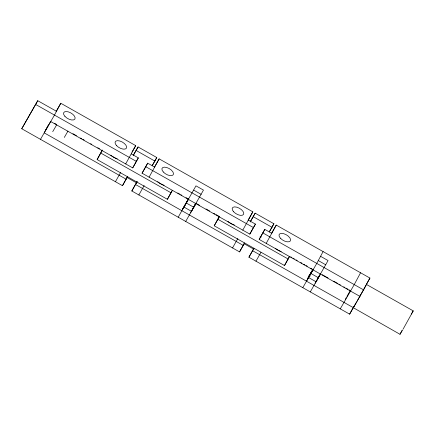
<?xml version="1.0" encoding="UTF-8"?>
<svg xmlns="http://www.w3.org/2000/svg" width="435" height="435" viewBox="0 0 435 435"><rect width="100%" height="100%" fill="white"/><g stroke="black" fill="none" stroke-linecap="round" stroke-linejoin="round"><path stroke-width="0.65" d="M402.299 330.524L399.999 334.303L353.225 307.648M399.999 334.303L401.043 332.258M357.048 301.286L366.411 284.403L413.25 310.889L403.06 329.219M127.765 176.262L122.458 185.691L21.75 128.744L37.747 100.697L56.485 111.289M21.75 128.744L37.747 100.697M48.318 125.177L44.212 132.865L126.183 179.22M56.104 111.49L60.78 103.247L135.725 145.627L125.682 163.93M60.78 103.247L54.462 115.079L40.488 139.336M172.385 190.476L167.399 199.312L97.135 159.58L102.192 150.113M97.135 159.58L102.442 150.151M120.74 172.287L115.433 181.716M133.175 155.697L138.069 146.948L156.801 157.546L152.245 165.713M122.458 185.691L127.401 176.849M50.737 121.544L132.708 167.899L138.33 157.883L131.305 153.908M132.708 167.899L138.33 157.883M244.552 243.073L239.56 251.908L131.827 190.987L137.112 181.558M131.827 190.987L137.134 181.558M248.407 220.126L255.432 224.101L249.81 234.117L142.076 173.195L147.699 163.179L154.724 167.154M142.076 173.195L147.699 163.179M144.159 185.533L138.852 194.962M154.474 167.116L159.145 158.867L252.827 211.845L242.784 230.148M159.145 158.867L149.102 177.17M167.399 199.312L171.82 191.025M188.562 198.92L186.354 203.058L193.847 207.299L196.06 203.156M289.492 256.693L284.501 265.529L214.237 225.798L219.294 216.331M214.237 225.798L219.544 216.369M237.842 238.51L232.535 247.934M248.151 220.088L252.827 211.845M250.277 221.915L255.171 213.172L273.909 223.764L269.347 231.937M239.56 251.908L241.458 248.358M249.81 234.117L255.432 224.101M271.576 233.334L276.247 225.091L369.929 278.063L363.611 289.895L349.637 314.157L248.929 257.205L253.871 248.363M248.929 257.205L253.92 248.369M360.517 295.18L359.886 296.365L259.178 239.419L264.801 229.397L271.826 233.372M259.178 239.419L264.801 229.397M260.946 252.343L255.954 261.179M276.247 225.091L266.204 243.388M284.501 265.529L287.975 259.021M288.606 257.835L289.237 256.655M307.849 278.199L309.116 275.833M306.523 281.2L312.841 269.363M313.162 269.374L310.949 273.517L318.442 277.753L320.339 274.202M323.091 251.577L316.772 263.409L302.798 287.665M319.589 275.29L316.114 281.798L308.622 277.557L312.412 270.461L307.882 278.324M345.325 299.389L346.271 297.616M360.561 272.767L354.242 284.599L340.268 308.855M349.637 314.157L352.796 308.236M353.998 306.501L353.367 307.686L252.653 250.739M401.309 331.758L402.272 330.002M45.838 129.777L50.493 121.686M52.727 131.664L56.724 124.736M64.304 137.444L67.963 131.093M132.001 152.092L135.725 145.627M133.409 155.034L138.069 146.948M152.147 165.632L156.801 157.546M182.635 208.985L187.811 200.002L184.021 207.103L191.514 211.339L195.31 204.243L193.042 208.169M182.711 209.17L188.698 198.773M178.198 217.212L195.967 185.854L203.46 190.09L185.696 221.448M190.535 212.835L195.859 203.591M250.179 221.834L255.171 213.172M241.795 247.771L244.508 243.067M269.58 231.273L273.909 223.764M309.454 275.246L311.487 271.717M307.643 279.053L313.298 269.232M317.642 278.628L319.257 275.823M315.136 283.288L320.459 274.05M310.291 291.907L328.055 260.549L320.562 256.307M346.918 296.447L350.246 290.672M366.542 283.946L369.929 278.063M356.624 302.026L355.83 303.402M355.46 304.038L353.176 307.811M411.298 314.07L411.918 313.015M412.19 312.558L412.429 312.156M412.646 311.803L413.25 310.889M136.171 150.499L154.909 161.097M253.273 216.717L272.011 227.315M193.689 190.111L201.187 194.353M318.289 260.57L325.782 264.806M35.724 104.482L136.432 161.434M145.801 166.73L253.534 227.652M262.903 232.948L363.611 289.895M260.114 236.335L261.299 237.004M54.663 123.371L56.43 124.372M72.955 133.714L76.495 135.72M80.627 138.053L81.807 138.721M82.987 139.39L84.167 140.054M90.659 143.729L91.839 144.393M97.739 147.731L99.512 148.732M177.768 192.982L179.535 193.983M180.715 194.652L181.89 195.315M186.017 197.648L188.371 198.98M196.033 203.314L199.567 205.315M206.049 208.979L209.583 210.975M213.71 213.308L214.89 213.976M216.064 214.64L219.599 216.641M290.749 256.873L291.923 257.536M293.103 258.205L294.283 258.868M296.05 259.869L297.23 260.538M300.764 262.533L301.939 263.202M303.706 264.203L304.886 264.866M306.066 265.535L307.246 266.198M310.78 268.199L311.96 268.868M322.21 274.664L325.723 276.649M326.098 276.861L328.066 277.976M333.759 281.195L335.679 282.277M336.114 282.527L338.017 283.604M339.191 284.267L340.36 284.925M343.775 286.855L344.955 287.524M346.129 288.188L347.973 289.231M349.142 289.895L350.316 290.558M100.86 153.109L171.124 192.841M217.968 219.327L288.226 259.059M308.823 275.67L309.997 276.334M126.879 177.409L136.835 183.037M243.986 243.627L253.937 249.255M135.551 184.516L243.29 245.438M164.115 185.283A8.075 4.024 29.9 0 1 157.66 181.629M117.276 158.791A8.075 4.024 29.9 0 1 110.822 155.143M281.217 251.501A8.075 4.024 29.9 0 1 275.328 248.358M234.378 225.009A8.075 4.024 29.9 0 1 227.924 221.361M116.449 145.491A6.46 3.219 29.9 0 0 126.357 148.292A6.46 3.219 29.9 0 0 119.761 140.978A6.46 3.219 29.9 0 0 116.449 145.491M163.288 171.977A6.46 3.219 29.9 0 0 173.195 174.783A6.46 3.219 29.9 0 0 166.605 167.464A6.46 3.219 29.9 0 0 163.288 171.977M64.924 116.352A6.46 3.219 29.9 0 0 74.831 119.157A6.46 3.219 29.9 0 0 68.241 111.838A6.46 3.219 29.9 0 0 64.924 116.352M233.551 211.709A6.46 3.219 29.9 0 0 243.459 214.509A6.46 3.219 29.9 0 0 236.868 207.196A6.46 3.219 29.9 0 0 233.551 211.709M280.396 238.195A6.46 3.219 29.9 0 0 290.297 241.001A6.46 3.219 29.9 0 0 283.707 233.682A6.46 3.219 29.9 0 0 280.396 238.195"/></g></svg>
